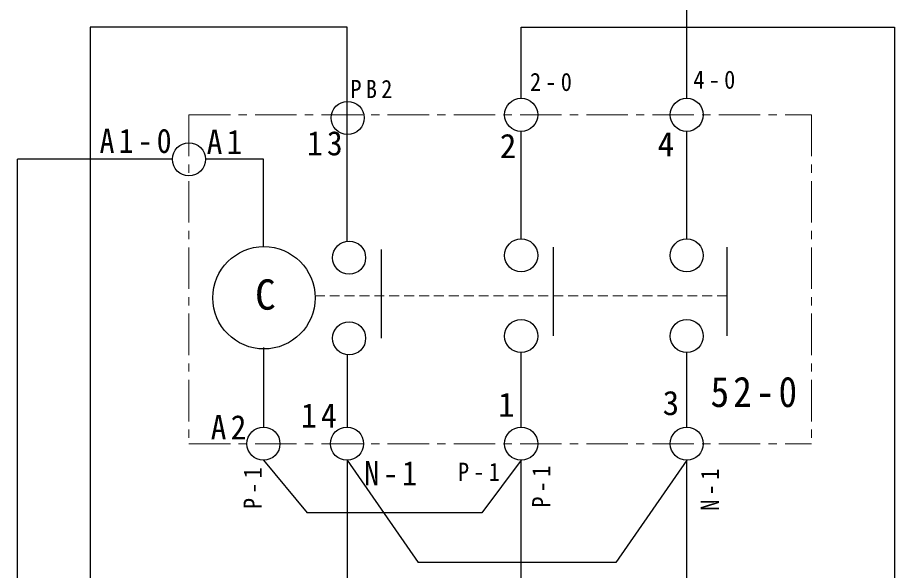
# Model space of a CAD drawing. Units: millimetres on the paper. Extents: x -288 to 1485, y -698 to 177.
# Drawn here: x 1161.2 to 1267.1, y 50.5 to 117.3 of the extents above; entities that cross this region are included whole.
import ezdxf
from ezdxf.enums import TextEntityAlignment as Align

# ---------------------------------------------------------------- set-up
doc = ezdxf.new("R2010")
doc.units = ezdxf.units.MM
doc.linetypes.add('CHAIN1', pattern=[8, 5, -1, 1, -1])
doc.linetypes.add('DASHED1', pattern=[1.8, 1.2, -0.6])
for name, color, linetype, lineweight in [('0-1_外形1', 3, 'Continuous', 25), ('0-8_陰線', 4, 'DASHED1', 9), ('0-9_中心線', 3, 'Continuous', 25), ('0-A_寸法文字', 1, 'Continuous', 9)]:
    doc.layers.add(name, color=color, linetype=linetype, lineweight=lineweight)
doc.styles.add('ＭＳ ゴシック', font='')
doc.styles.get('ＭＳ ゴシック').set_extended_font_data('MS Gothic')

msp = doc.modelspace()

# ---------------------------------------------------------------- linework, layer by layer
at = {"layer": '0-1_外形1'}
for p, q in [((1242.038, 107.547), (1242.038, 129.663)), ((1201.036, 116.129), (1169.988, 116.129)), ((1201.036, 90.302), (1201.036, 116.129)), ((1267.128, 116.129), (1267.128, -59.09)), ((1222.038, 90.578), (1222.038, 103.547)), ((1242.038, 90.578), (1242.038, 103.547)), ((1179.914, 100.174), (1161.21, 100.174)), ((1161.21, -80.246), (1161.21, 100.174)), ((1190.908, 100.174), (1183.914, 100.174)), ((1190.908, 89.64), (1190.908, 100.174)), ((1205.134, 89.275), (1205.134, 78.576)), ((1225.917, 89.551), (1225.917, 78.852)), ((1246.868, 89.551), (1246.868, 78.852)), ((1190.908, 77.464), (1190.908, 67.85)), ((1201.036, 76.58), (1201.036, 67.85)), ((1222.038, 67.85), (1222.038, 76.844)), ((1242.038, 67.85), (1242.038, 76.844)), ((1190.908, 63.85), (1196.203, 57.514)), ((1201.036, 63.851), (1201.036, -80.246)), ((1201.036, 63.85), (1209.585, 51.496)), ((1222.038, 63.85), (1217.288, 57.514)), ((1222.038, 41.783), (1222.038, 63.85)), ((1242.038, 63.85), (1233.489, 51.496)), ((1242.038, 34.976), (1242.038, 63.85)), ((1217.288, 57.514), (1196.203, 57.514)), ((1233.489, 51.496), (1209.585, 51.496))]:
    msp.add_line(p, q, dxfattribs=at)
for points in [[(1169.988, 116.129), (1169.988, -47.608), (1181.21, -47.608)], [(1222.038, 107.547), (1222.038, 116.129), (1267.128, 116.129)]]:
    msp.add_lwpolyline(points, dxfattribs=at)
for centre, radius in [((1201.081, 105.17), 2), ((1222.038, 105.547), 2), ((1242.038, 105.547), 2), ((1181.914, 100.174), 2), ((1201.255, 88.302), 2), ((1222.038, 88.578), 2), ((1242.038, 88.578), 2), ((1190.974, 83.46), 6.18), ((1201.255, 78.568), 2), ((1222.038, 78.844), 2), ((1242.038, 78.844), 2), ((1190.908, 65.85), 2), ((1201.004, 65.85), 2), ((1222.038, 65.85), 2), ((1242.038, 65.85), 2)]:
    msp.add_circle(centre, radius, dxfattribs=at)
at = {"layer": '0-8_陰線'}
msp.add_line((1197.111, 83.677), (1246.868, 83.677), dxfattribs=at)
at = {"layer": '0-9_中心線', "color": 4, "linetype": 'CHAIN1', "lineweight": 9}
for p, q in [((1181.914, 105.547), (1257.089, 105.547)), ((1181.914, 105.547), (1181.914, 65.85)), ((1257.089, 105.547), (1257.089, 65.85)), ((1181.914, 65.85), (1257.089, 65.85))]:
    msp.add_line(p, q, dxfattribs=at)

# ---------------------------------------------------------------- texts
at = {"layer": '0-A_寸法文字', "style": 'ＭＳ ゴシック'}
for s, p in [('2', (1219.461, 99.443)), ('4', (1238.521, 99.646)), ('3', (1239.129, 68.42)), ('1', (1219.258, 68.217))]:
    msp.add_text(s, height=2.933, dxfattribs=at).set_placement(p, align=Align.BOTTOM_LEFT)
at = {"layer": '0-A_寸法文字', "color": 5, "style": 'ＭＳ ゴシック'}
msp.add_text('C', height=3.666, dxfattribs=at).set_placement((1189.899, 80.923), align=Align.BOTTOM_LEFT)
at = {"layer": '0-A_寸法文字', "attachment_point": 7, "style": 'ＭＳ ゴシック'}
for s, insert, char_height in [('\\T1.38;\\W0.9;2-0', (1223.105, 108.384), 2.199), ('\\T1.38;\\W0.9;4-0', (1242.841, 108.655), 2.199), ('\\T1.38;\\W0.9;PB2', (1201.42, 107.567), 2.199), ('\\T1.28;\\W0.9;A1-0', (1171.124, 100.894), 2.933), ('\\T1.27;\\W0.95;A1', (1184.056, 100.814), 2.933), ('\\T1.27;\\W0.95;13', (1196.174, 100.606), 2.933), ('\\T1.27;\\W0.95;14', (1195.453, 67.803), 2.933), ('\\T1.27;\\W0.95;A2', (1184.544, 66.369), 2.933), ('\\T1.27;\\W0.9;N-1', (1203.093, 60.814), 2.933), ('\\T1.38;\\W0.9;P-1', (1214.409, 61.36), 2.199)]:
    msp.add_mtext(s, dxfattribs=dict(at, insert=insert, char_height=char_height))
at = {"layer": '0-A_寸法文字', "color": 5, "insert": (1244.913, 70.217), "char_height": 3.666, "attachment_point": 7, "style": 'ＭＳ ゴシック'}
msp.add_mtext('\\T1.22;\\W0.9;52-0', dxfattribs=at)
at = {"layer": '0-A_寸法文字', "char_height": 2.199, "attachment_point": 7, "rotation": 90, "style": 'ＭＳ ゴシック'}
for s, insert in [('\\T1.38;\\W0.9;P-1', (1190.707, 57.954)), ('\\T1.38;\\W0.9;P-1', (1225.565, 58.126)), ('\\T1.38;\\W0.9;N-1', (1245.931, 57.765))]:
    msp.add_mtext(s, dxfattribs=dict(at, insert=insert))

doc.saveas('drawing.dxf')
